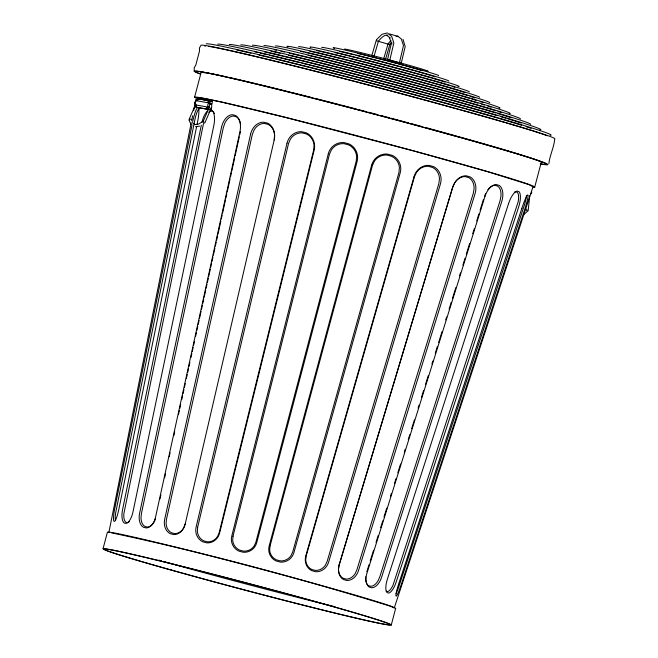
<?xml version="1.0" encoding="UTF-8"?>
<svg xmlns="http://www.w3.org/2000/svg" width="658" height="658" viewBox="0 0 658 658"><rect width="100%" height="100%" fill="white"/><g stroke="black" fill="none" stroke-linecap="round" stroke-linejoin="round"><path stroke-width="0.99" d="M211.695 105.025L211.687 107.246L204.728 123.079L203.322 122.577M207.27 108.052C207.089 110.133 208.676 107.057 207.467 107.542M208.463 101.834L208.306 101.028L208.002 102.533L208.989 101.168L208.948 102.492L208.512 102.409M274.164 140.022L274.559 135.137A13.876 11.244 -79.1 0 0 268.168 124.395L264.376 123.457A13.876 11.244 -79.1 0 0 254.021 130.095L252.277 134.651L166.433 519.458L166.087 523.645A11.86 9.615 -79.1 0 0 171.557 532.832L174.798 533.63A11.86 9.615 -79.1 0 0 183.64 527.955L185.145 524.048M528.218 210.346L529.715 195.788M196.323 106.094L196.29 106.867L196.462 105.568M108.85 532.552L191.231 122.766M191.634 120.751L192.646 115.718M193.658 110.684L196.29 97.59L203.602 98.387L221.886 102.171L285.736 117.478L414.088 151.052L487.981 171.771L528.826 184.569L532.988 186.814L394.191 608.165M192.054 124.864L114.739 508.544A12.979 2.089 -78.4 0 0 113.924 521.259L114.648 521.333A12.979 2.089 -78.4 0 0 118.909 508.996L196.66 126.402M211.21 107.418L210.7 109.935L195.739 107.106L196.166 105.009L194.924 104.063L194.661 102.516L195.508 101.2L197.013 100.814L209.886 103.117L210.313 101.019L197.441 98.716L197.013 100.814M197.071 124.387L197.482 122.372A14.994 2.41 -78.4 0 0 198.42 107.69L197.581 107.591A14.994 2.41 -78.4 0 0 192.662 121.845M209.886 103.117L208.479 103.52L207.673 104.844L207.895 106.39L209.03 107.312L208.611 109.409L195.739 107.106M209.162 103.553L211.892 104.063L212.411 101.546L210.313 101.019M201.332 125.152L122.561 509.654A12.979 5.33 -78.3 0 0 124.28 523.061L126.097 523.431A12.979 5.33 -78.3 0 0 132.998 511.809L213.801 125.629A14.994 6.152 -78.3 0 0 211.81 110.141L210.749 109.919M203.487 123.589L123.794 514.046A11.86 4.869 -78.3 0 0 125.9 522.263L127.553 522.608A11.86 4.869 -78.3 0 0 129.396 521.555M160.001 498.912L160.881 494.898M164.615 477.848L165.487 473.834M169.221 456.784L170.101 452.77M173.835 435.719L174.715 431.706M178.45 414.655L179.33 410.641M179.766 408.634L180.646 404.629M181.74 399.612L182.62 395.598M183.064 393.591L183.944 389.577M184.38 387.57L185.26 383.565M186.354 378.547L187.234 374.534M187.67 372.527L188.55 368.513M188.994 366.506L189.874 362.5M190.968 357.483L191.848 353.469M192.284 351.462L193.164 347.449M193.6 345.442L194.48 341.436M195.582 336.419L196.462 332.405M196.898 330.398L197.778 326.384M198.214 324.386L199.094 320.372M199.53 318.365L201.068 311.341M201.512 309.334L202.393 305.32M202.828 303.322L203.709 299.308M204.144 297.301L205.683 290.277M206.127 288.27L206.999 284.256M207.443 282.257L208.323 278.244M208.759 276.237L210.297 269.212M210.733 267.206L211.613 263.192M212.057 261.193L212.929 257.179M213.373 255.172L214.911 248.148M215.347 246.141L216.227 242.136M216.663 240.129L217.543 236.115M217.987 234.108L220.841 221.072M221.277 219.065L222.157 215.051M222.593 213.044L225.447 200.007M225.891 198L226.771 193.987M227.207 191.98L230.061 178.943M230.506 176.936L231.377 172.922M231.822 170.916L234.676 157.879M235.112 155.872L239.29 136.815M239.726 134.808L240.384 131.797M387.496 59.713L391.485 42.844M389.766 60.24L393.862 42.943L391.625 36.28L388.171 33.616L397.802 36.239L401.248 38.904L403.486 45.558L399.398 62.864L388.113 59.771M194.603 97.145L201.159 72.331A175.982 4.302 14.8 0 1 208.545 73.128M103.043 548.731L107.418 532.174A149.136 3.644 14.8 0 1 256.727 567.969A149.136 3.644 14.8 0 1 395.614 608.543L391.239 625.1M534.674 187.259L541.23 162.444A175.982 4.302 14.8 0 0 521.523 154.992M371.729 55.856L376.327 40.13M373.958 56.547L378.44 41.215A47.804 13.736 -74.8 0 1 387.776 35.113M383.589 59.162L388.064 43.839A47.804 13.736 -74.8 0 1 390.975 40.599M385.432 59.59L390.029 43.856M366.819 571.761L368.965 564.901M370.199 560.978L373.571 550.203M376.031 542.365L378.177 535.505M380.628 527.658L382.783 520.807M384.009 516.884L386.772 508.066M390.457 496.305L391.378 493.368M394.446 483.564L395.976 478.67M397.819 472.789L400.582 463.972M404.267 452.21L405.188 449.266M408.256 439.47L409.794 434.568M411.637 428.695L414.4 419.87M418.077 408.116L418.998 405.172M421.457 397.333L423.604 390.474M425.446 384.593L428.21 375.776M431.895 364.022L432.816 361.077M435.267 353.239L437.422 346.379M438.647 342.456L442.02 331.681M445.705 319.92L446.626 316.983M449.085 309.145L451.232 302.285M452.457 298.362L455.838 287.587M459.523 275.825L460.444 272.889M462.895 265.051L465.041 258.191M466.275 254.268L469.647 243.493M472.715 233.689L474.254 228.795M476.713 220.948L478.86 214.089M480.085 210.173L483.465 199.39M155.518 518.553L154.72 520.922A11.86 7.493 -78.5 0 1 147.524 527.074L144.982 526.482A11.86 7.493 -78.5 0 1 140.993 517.731L141.421 513.569L223.276 127.825L224.822 123.211A13.876 8.768 -78.5 0 1 233.245 116.022L236.214 116.713A13.876 8.768 -78.5 0 1 240.647 124.214M548.895 163.472C549.817 155.148 554.102 147.104 554.719 138.928A183.023 4.474 14.8 0 0 471.835 112.954L429.83 101.365A183.023 4.474 14.8 0 0 201.052 45.213L199.44 47.968L199.481 51.16L195.804 65.076L194.192 67.832L194.233 71.023M484.773 195.558L485.546 193.773M189.093 119.378L195.755 104.219M194.472 124.675L198.486 124.115L203.149 121.335L209.425 107.057M530.685 194.209L531.68 193L531.598 191.429M376.582 39.612L382.01 34.282L387.422 32.9M391.905 42.293L389.775 44.382L388.985 44.415L376.754 40.837M523.974 214.327L527.955 210.897L526.367 210.585M396.075 36.626L397.876 36.132M195.5 126.706L199.604 126.13M526.227 209.359L526.992 209.26M203.149 121.335L203.816 121.327M189.784 118.942L191.314 119.468M199.193 109.014L198.815 108.973A13.876 2.237 -78.4 0 0 195.344 117.527L115.652 512.845A11.86 1.908 -78.4 0 0 115.602 520.47M111.498 532.84C205.584 552.778 298.707 578.045 390.663 606.265M202.409 99.703L197.441 98.716M196.166 105.009L209.03 107.312M203.306 99.843L212.411 101.546M211.892 104.063L209.968 104.178L209.285 105.272L209.491 106.555M209.96 109.779L210.7 109.935M399.48 62.872L401.199 63.439L405.188 46.57L402.984 39.25M386.147 591.131L387.537 591.6A11.86 4.219 -72.1 0 0 392.949 585.373L518.126 201.948A13.876 4.935 -72.1 0 0 517.295 192.276L515.666 191.733A13.876 4.935 -72.1 0 0 514.334 192.259M391.543 606.734L393.303 607.688M192.366 122.783L195.319 124.576M392.102 43.913L391.436 43.469L389.38 37.35L390.087 37.909L386.772 35.351M189.644 120.504L189.035 120.019L190.952 124.387M252.351 45.262A133.385 3.257 14.8 0 1 391.494 78.763A133.385 3.257 14.8 0 1 509.218 113.62M274.254 49.786A123.433 3.019 14.8 0 1 276.475 50.263M280.933 51.242A123.433 3.019 14.8 0 1 284.437 52.031M289.232 53.133A123.433 3.019 14.8 0 1 312.048 58.603M314.031 59.088A123.433 3.019 14.8 0 1 354.522 69.32M355.468 69.567A123.433 3.019 14.8 0 1 468.611 100.361M469.713 100.682A123.433 3.019 14.8 0 1 477.988 103.133M481.714 104.26A123.433 3.019 14.8 0 1 484.288 105.05M487.858 106.168A123.433 3.019 14.8 0 1 491.131 107.213M321.639 47.376A65.825 1.612 14.8 0 1 387.537 63.168A65.825 1.612 14.8 0 1 448.846 81.082M298.543 46.669A88.345 2.155 14.8 0 1 386.986 67.873A88.345 2.155 14.8 0 1 469.269 91.906M264.549 51.9A145.953 3.57 14.8 0 1 282.669 56.136M283.779 56.399A145.953 3.57 14.8 0 1 292.81 58.578M294.71 59.039A145.953 3.57 14.8 0 1 312.756 63.505M313.792 63.768A145.953 3.57 14.8 0 1 384.001 81.872M384.988 82.135A145.953 3.57 14.8 0 1 495.844 112.987M497.736 113.563A145.953 3.57 14.8 0 1 503.781 115.421M504.571 115.668A145.953 3.57 14.8 0 1 511.184 117.79M240.803 44.909A144.645 3.537 14.8 0 1 385.613 79.626A144.645 3.537 14.8 0 1 520.322 118.983M287.859 46.981A99.605 2.435 14.8 0 1 378.301 68.004A99.605 2.435 14.8 0 1 479.476 97.326M542.003 164.072A181.698 4.442 14.8 0 0 464.342 138.616L422.633 127.109A181.698 4.442 14.8 0 0 199.851 73.696M204.523 45.986A179.733 4.392 14.8 0 1 205.674 45.994M208.8 46.373A179.733 4.392 14.8 0 1 259.532 57.493M260.395 57.698A179.733 4.392 14.8 0 1 505.122 122.569M506.249 122.898A179.733 4.392 14.8 0 1 531.417 130.481M532.643 130.868A179.733 4.392 14.8 0 1 547.25 135.77M308.026 55.305A112.173 2.739 14.8 0 1 439.486 89.685M440.515 89.973A112.173 2.739 14.8 0 1 460.468 95.673M461.307 95.92A112.173 2.739 14.8 0 1 469.779 98.429M471.704 99.004A112.173 2.739 14.8 0 1 476.121 100.361M480.019 101.579A112.173 2.739 14.8 0 1 483.071 102.574M334.494 48.429A54.565 1.332 14.8 0 1 380.916 59.006A54.565 1.332 14.8 0 1 438.631 75.67M236.905 50.033A168.473 4.112 14.8 0 1 251.068 53.224M259.038 55.091A168.473 4.112 14.8 0 1 266.515 56.868M267.609 57.131A168.473 4.112 14.8 0 1 273.967 58.661M275.85 59.113A168.473 4.112 14.8 0 1 301.2 65.364M302.261 65.635A168.473 4.112 14.8 0 1 465.041 108.767M466.086 109.063A168.473 4.112 14.8 0 1 497.818 118.127M498.92 118.448A168.473 4.112 14.8 0 1 521.704 125.3M526.022 126.665A168.473 4.112 14.8 0 1 531.195 128.359M357.393 53.364A43.305 1.061 14.8 0 1 366.3 55.552M367.18 55.774A43.305 1.061 14.8 0 1 376.541 58.159M377.511 58.406A43.305 1.061 14.8 0 1 386.435 60.742M387.422 61.005A43.305 1.061 14.8 0 1 396.297 63.374M398.205 63.892A43.305 1.061 14.8 0 1 403.773 65.422M405.567 65.915A43.305 1.061 14.8 0 1 415.733 68.802M416.572 69.049A43.305 1.061 14.8 0 1 422.148 70.719M300.69 51.349A100.913 2.468 14.8 0 1 304.103 52.114M305.937 52.541A100.913 2.468 14.8 0 1 316.111 54.935M317 55.149A100.913 2.468 14.8 0 1 360.732 66.104M361.686 66.343A100.913 2.468 14.8 0 1 386.09 72.734M387.06 72.989A100.913 2.468 14.8 0 1 410.279 79.223M411.209 79.478A100.913 2.468 14.8 0 1 434.37 85.869M435.44 86.165A100.913 2.468 14.8 0 1 453.14 91.223M454.004 91.478A100.913 2.468 14.8 0 1 467.97 95.665M469.927 96.282A100.913 2.468 14.8 0 1 474.862 97.894M309.778 51.225A89.653 2.188 14.8 0 1 323.111 54.31M324.197 54.573A89.653 2.188 14.8 0 1 341.592 58.842M342.637 59.097A89.653 2.188 14.8 0 1 385.391 70.126M386.369 70.381A89.653 2.188 14.8 0 1 464.902 92.622M271.03 51.184A134.693 3.29 14.8 0 1 280.176 53.273M288.541 55.239A134.693 3.29 14.8 0 1 319.566 62.831M320.495 63.069A134.693 3.29 14.8 0 1 350.393 70.669M351.421 70.932A134.693 3.29 14.8 0 1 448.814 97.063M449.702 97.318A134.693 3.29 14.8 0 1 495.622 110.733M497.966 111.473A134.693 3.29 14.8 0 1 501.157 112.502M254.621 51.834A157.213 3.841 14.8 0 1 258.232 52.656M260.116 53.092A157.213 3.841 14.8 0 1 267.099 54.721M269.196 55.214A157.213 3.841 14.8 0 1 299.686 62.625M301.759 63.135A157.213 3.841 14.8 0 1 308.026 64.698M308.947 64.928A157.213 3.841 14.8 0 1 344.2 73.893M345.211 74.157A157.213 3.841 14.8 0 1 384.716 84.487M385.695 84.75A157.213 3.841 14.8 0 1 423.842 94.991M424.854 95.27A157.213 3.841 14.8 0 1 489.651 113.431M490.514 113.686A157.213 3.841 14.8 0 1 497.02 115.602M501.116 116.82A157.213 3.841 14.8 0 1 505.912 118.259M507.721 118.81A157.213 3.841 14.8 0 1 513.52 120.603M514.729 120.99A157.213 3.841 14.8 0 1 521.194 123.071M275.447 45.97A110.865 2.706 14.8 0 1 386.435 72.577A110.865 2.706 14.8 0 1 489.684 102.738M217.708 44.209A167.165 4.088 14.8 0 1 391.074 85.927A167.165 4.088 14.8 0 1 539.856 129.889M345.491 49.679A43.305 1.061 14.8 0 1 387.817 59.516A43.305 1.061 14.8 0 1 426.326 71.097M316.416 50.567A78.392 1.916 14.8 0 1 318.538 51.028M319.673 51.275A78.392 1.916 14.8 0 1 332.282 54.211M333.129 54.408A78.392 1.916 14.8 0 1 345.368 57.41M349.316 58.398A78.392 1.916 14.8 0 1 366.942 62.88M367.904 63.127A78.392 1.916 14.8 0 1 386.641 68.029M387.628 68.292A78.392 1.916 14.8 0 1 406.151 73.268M407.137 73.54A78.392 1.916 14.8 0 1 423.267 77.989M424.147 78.236A78.392 1.916 14.8 0 1 450.088 85.795M451.988 86.395A78.392 1.916 14.8 0 1 454.933 87.35M310.757 47.541A77.085 1.884 14.8 0 1 385.629 65.093A77.085 1.884 14.8 0 1 458.067 86.486M339.462 51.39A55.872 1.365 14.8 0 1 353.922 54.803M355.888 55.288A55.872 1.365 14.8 0 1 413.923 70.603M415.001 70.908A55.872 1.365 14.8 0 1 432.224 75.933M432.972 76.172A55.872 1.365 14.8 0 1 434.996 76.813M206.16 43.856A178.425 4.359 14.8 0 1 390.4 88.164A178.425 4.359 14.8 0 1 550.178 135.309M229.255 44.563A155.905 3.808 14.8 0 1 385.333 81.979A155.905 3.808 14.8 0 1 530.529 124.395M335.037 52.582A67.132 1.637 14.8 0 1 339.257 53.578M340.367 53.841A67.132 1.637 14.8 0 1 385.925 65.422M386.92 65.685A67.132 1.637 14.8 0 1 431.27 77.907M432.1 78.154A67.132 1.637 14.8 0 1 444.964 82.085M263.899 45.616A122.125 2.986 14.8 0 1 391.296 76.287A122.125 2.986 14.8 0 1 499.077 108.2M540.226 163.9A183.023 4.474 14.8 0 0 465.017 138.772L423.012 127.175A183.023 4.474 14.8 0 0 247.597 81.97A183.023 4.474 14.8 0 0 200.6 74.107M334.897 606.701A147.663 3.611 14.8 0 1 163.686 561.513M161.687 560.945A147.663 3.611 14.8 0 1 158.743 560.106M194.891 97.688A175.982 4.302 14.8 0 1 370.224 139.233A175.982 4.302 14.8 0 1 533.26 187.316M209.244 73.26A175.982 4.302 14.8 0 1 227.018 76.953M228.655 77.315A175.982 4.302 14.8 0 1 255.312 83.525M257.064 83.953A175.982 4.302 14.8 0 1 262.509 85.26M264.368 85.713A175.982 4.302 14.8 0 1 290.449 92.153M291.502 92.416A175.982 4.302 14.8 0 1 312.805 97.787M314.812 98.297A175.982 4.302 14.8 0 1 332.101 102.73M333.129 102.993A175.982 4.302 14.8 0 1 338.895 104.49M340.836 104.992A175.982 4.302 14.8 0 1 356.587 109.096M358.569 109.615A175.982 4.302 14.8 0 1 366.506 111.704M368.488 112.222A175.982 4.302 14.8 0 1 377.347 114.566M381.262 115.602A175.982 4.302 14.8 0 1 384.214 116.384M386.188 116.91A175.982 4.302 14.8 0 1 389.141 117.7M391.115 118.226A175.982 4.302 14.8 0 1 398.995 120.34M400.952 120.866A175.982 4.302 14.8 0 1 408.75 122.964M410.682 123.482A175.982 4.302 14.8 0 1 421.145 126.32M425.249 127.438A175.982 4.302 14.8 0 1 456.923 136.181M458.782 136.7A175.982 4.302 14.8 0 1 461.538 137.473M462.599 137.769A175.982 4.302 14.8 0 1 520.749 154.753M203.602 72.684A174.238 4.261 14.8 0 1 205.082 72.791M201.932 122.298A14.994 6.152 -78.3 0 1 207.393 111.046M214.311 113.472A13.876 5.692 -78.3 0 0 212.822 111.482L210.889 111.079A13.876 5.692 -78.3 0 0 208.734 112.312M487.825 189.71A13.876 8.118 -72 0 1 494.964 185.276L497.67 186.091A13.876 8.118 -72 0 1 500.935 196.38L499.948 201.134L379.822 576.745L378.161 580.578A11.86 6.942 -72 0 1 370.767 586.311L368.464 585.62A11.86 6.942 -72 0 1 365.667 576.819M526.326 195.755A13.876 1.423 -71.9 0 1 524.516 204.753L398.468 587.783A11.86 1.209 -71.9 0 1 396.05 593.426M206.587 107.912C206.785 110.314 207.698 105.757 206.587 107.912M197.671 527.181L197.359 531.393A11.86 11.079 -81.1 0 0 203.799 540.884L207.533 541.838A11.86 11.079 -81.1 0 0 217.551 536.525L219.188 532.659L313.677 150.008L314.039 145.114A13.876 12.963 -81.1 0 0 306.505 134.002L302.145 132.891A13.876 12.963 -81.1 0 0 290.417 139.109L288.508 143.608L197.671 527.181M233.014 536.221L232.685 540.432A11.86 11.786 85.6 0 0 239.52 550.088L243.485 551.133A11.86 11.786 85.6 0 0 254.136 546.041L255.872 542.2L356.233 161.087L356.62 156.193A13.876 13.793 85.6 0 0 348.617 144.883L343.986 143.674A13.876 13.793 85.6 0 0 331.533 149.629L329.502 154.095L233.014 536.221M270.051 545.959L269.648 550.154A11.86 11.696 -62.7 0 0 276.294 559.818L280.218 560.879A11.86 11.696 -62.7 0 0 290.894 555.854L292.695 552.037L398.945 172.495L399.406 167.609A13.876 13.686 -62.7 0 0 391.633 156.3L387.044 155.066A13.876 13.686 -62.7 0 0 374.55 160.939L372.461 165.388L270.051 545.959M306.25 555.722L305.731 559.892A11.86 10.808 -70 0 0 311.596 569.409L315.215 570.412A11.86 10.808 -70 0 0 325.332 565.296L327.133 561.488L438.878 183.459L439.478 178.606A13.876 12.65 -70 0 0 432.619 167.469L428.383 166.301A13.876 12.65 -70 0 0 416.555 172.281L414.458 176.714L306.25 555.722M195.582 105.946C195.385 108.208 196.281 103.767 195.582 105.946M196.832 99.753C196.643 102.015 197.54 97.573 196.832 99.753M197.581 99.909C197.384 102.171 198.288 97.729 197.581 99.909M339.15 564.86L338.483 568.989A11.86 9.187 -71.5 0 0 343.032 578.209L346.1 579.089A11.86 9.187 -71.5 0 0 355.098 573.735L356.85 569.918L473.332 193.222L474.105 188.418A13.876 10.75 -71.5 0 0 468.784 177.627L465.198 176.599A13.876 10.75 -71.5 0 0 454.678 182.866L452.63 187.316L339.15 564.86M221.499 127.339L139.603 513.281A12.979 8.2 -78.5 0 0 143.51 527.305L146.29 527.955A12.979 8.2 -78.5 0 0 155.584 516.991L239.964 131.633A14.994 9.475 -78.5 0 0 235.449 115.43L232.241 114.689A14.994 9.475 -78.5 0 0 221.499 127.339M250.583 134.183L164.697 519.178A12.979 10.52 -79.1 0 0 170.307 533.712L173.86 534.584A12.979 10.52 -79.1 0 0 185.145 524.196L274.205 139.981A14.994 12.157 -79.1 0 0 267.716 123.194L263.619 122.182A14.994 12.157 -79.1 0 0 250.583 134.183M287.011 143.181L196.133 526.943A12.979 12.124 -81.1 0 0 202.845 541.83L206.933 542.875A12.979 12.124 -81.1 0 0 219.649 532.922L314.179 150.09A14.994 14.007 -81.1 0 0 306.422 132.891L301.709 131.69A14.994 14.007 -81.1 0 0 287.011 143.181M328.309 153.733L231.772 536.056A12.979 12.905 85.6 0 0 238.903 551.124L243.246 552.259A12.979 12.905 85.6 0 0 256.752 542.587L357.162 161.284A14.994 14.904 85.6 0 0 348.921 143.88L343.912 142.564A14.994 14.904 85.6 0 0 328.309 153.733M371.647 165.125L269.188 545.885A12.979 12.806 -62.7 0 0 276.031 560.945L280.324 562.096A12.979 12.806 -62.7 0 0 293.929 552.523L400.228 172.799A14.994 14.789 -62.7 0 0 392.324 155.395L387.365 154.062A14.994 14.789 -62.7 0 0 371.647 165.125M414.079 176.566L305.822 555.763A12.979 11.828 -70 0 0 311.686 570.634L315.651 571.728A12.979 11.828 -70 0 0 328.646 562.055L440.449 183.837A14.994 13.67 -70 0 0 433.671 166.663L429.09 165.397A14.994 13.67 -70 0 0 414.079 176.566M452.72 187.283L339.183 565.016A12.979 10.051 -71.5 0 0 343.451 579.517L346.807 580.479A12.979 10.051 -71.5 0 0 358.528 570.544L475.068 193.666A14.994 11.614 -71.5 0 0 470.133 176.912L466.259 175.801A14.994 11.614 -71.5 0 0 452.72 187.283M484.93 196.545L367 573.019A12.979 7.592 -72 0 0 369.154 587.01L371.68 587.767A12.979 7.592 -72 0 0 381.55 577.395L501.733 201.603A14.994 8.776 -72 0 0 499.241 185.441L496.329 184.561A14.994 8.776 -72 0 0 484.93 196.545M508.511 203.725L387.373 579.213A12.979 4.614 -72.1 0 0 387.044 592.578L388.565 593.088A12.979 4.614 -72.1 0 0 396.132 582.141L518.627 207.106A14.994 5.338 -72.1 0 0 519.006 191.667L517.254 191.083A14.994 5.338 -72.1 0 0 508.511 203.725M521.86 208.331L398.921 583.194A12.979 1.324 -71.9 0 0 395.91 595.868L396.322 596.09A12.979 1.324 -71.9 0 0 401.29 584.477L524.607 209.812A14.994 1.53 -71.9 0 0 528.078 195.179L527.601 194.916A14.994 1.53 -71.9 0 0 521.86 208.331M204.819 579.344L170.587 569.894A149.136 3.644 14.8 0 1 168.761 563.059A149.136 3.644 14.8 0 1 389.955 624.105A149.136 3.644 14.8 0 1 204.819 579.344M171.343 570.067A147.663 3.611 14.8 0 0 389.816 624.722A147.663 3.611 14.8 0 0 180.276 565.962A147.663 3.611 14.8 0 0 171.343 570.067"/></g></svg>
